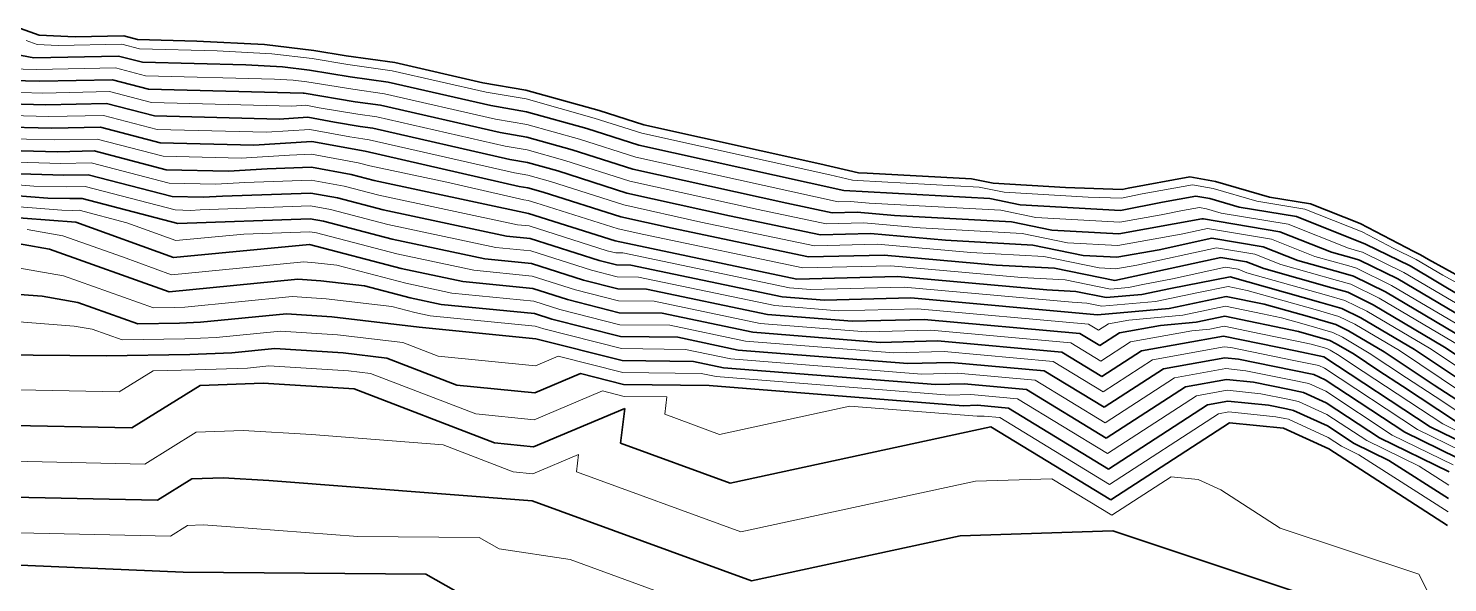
# Model space of a CAD drawing. Header units: millimetres. Extents: x -861324 to 439029, y -308065 to 694685.
# Drawn here: x -494416 to -413150, y 310023 to 341750 of the extents above; entities that cross this region are included whole.
import ezdxf

# ---------------------------------------------------------------- set-up
doc = ezdxf.new("R2010")
doc.units = ezdxf.units.MM
for name, color, linetype, lineweight in [('C-TOPO', 7, 'Continuous', 9), ('C-TOPO-MAJR', 7, 'Continuous', 35), ('C-TOPO-MINR', 7, 'Continuous', 9)]:
    doc.layers.add(name, color=color, linetype=linetype, lineweight=lineweight)

msp = doc.modelspace()

# ---------------------------------------------------------------- linework, layer by layer
at = {"layer": 'C-TOPO', "lineweight": 35}
for p, q in [((-494869, 341750), (-493792, 341362)), ((-493792, 341362), (-491742, 341262)), ((-491742, 341262), (-488953, 341319)), ((-488953, 341319), (-488164, 341114)), ((-488164, 341114), (-484765, 341026)), ((-484765, 341026), (-480898, 340830)), ((-480898, 340830), (-478069, 340485)), ((-478069, 340485), (-476223, 340178)), ((-476223, 340178), (-473434, 339789)), ((-473434, 339789), (-468391, 338638)), ((-468391, 338638), (-465925, 338219)), ((-465925, 338219), (-461727, 337043)), ((-461727, 337043), (-459174, 336231)), ((-459174, 336231), (-449092, 333996)), ((-449092, 333996), (-446892, 333490)), ((-446892, 333490), (-446395, 333463)), ((-446395, 333463), (-440404, 333135)), ((-431436, 332602), (-427907, 333256)), ((-427907, 333256), (-426449, 332991)), ((-440404, 333135), (-439165, 332881)), ((-439165, 332881), (-435039, 332642)), ((-435039, 332642), (-431794, 332531)), ((-431794, 332531), (-431436, 332602)), ((-426449, 332991), (-423351, 332097)), ((-423351, 332097), (-420999, 331705)), ((-420999, 331705), (-418164, 330581)), ((-418164, 330581), (-415087, 328970)), ((-415087, 328970), (-414704, 328782)), ((-414704, 328782), (-414247, 328512)), ((-414247, 328512), (-408175, 325181))]:
    msp.add_line(p, q, dxfattribs=at)
at = {"layer": 'C-TOPO-MAJR'}
for p, q in [((-494099, 340066), (-501756, 341532)), ((-489249, 340165), (-494099, 340066)), ((-487877, 339808), (-489249, 340165)), ((-481966, 339655), (-487877, 339808)), ((-479864, 339549), (-481966, 339655)), ((-478327, 339361), (-479864, 339549)), ((-475982, 338972), (-478327, 339361)), ((-473809, 338668), (-475982, 338972)), ((-493755, 338722), (-496910, 338807)), ((-489598, 338807), (-493755, 338722)), ((-487539, 338271), (-489598, 338807)), ((-478673, 338043), (-487539, 338271)), ((-467933, 337328), (-473809, 338668)), ((-493411, 337378), (-499721, 337549)), ((-489947, 337449), (-493411, 337378)), ((-487202, 336735), (-489947, 337449)), ((-478648, 338041), (-478673, 338043)), ((-478630, 338039), (-478648, 338041)), ((-475699, 337553), (-478630, 338039)), ((-474250, 337350), (-475699, 337553)), ((-467394, 335786), (-474250, 337350)), ((-465900, 336982), (-467933, 337328)), ((-480063, 336551), (-487202, 336735)), ((-478408, 336660), (-480063, 336551)), ((-476893, 336379), (-478408, 336660)), ((-462437, 336012), (-465900, 336982)), ((-493067, 336034), (-498115, 336171)), ((-490296, 336091), (-493067, 336034)), ((-486864, 335198), (-490296, 336091)), ((-475415, 336133), (-476893, 336379)), ((-474691, 336032), (-475415, 336133)), ((-466856, 334245), (-474691, 336032)), ((-465869, 335527), (-467394, 335786)), ((-459463, 335066), (-462437, 336012)), ((-481510, 335060), (-486864, 335198)), ((-478179, 335280), (-481510, 335060)), ((-475132, 334714), (-478179, 335280)), ((-463272, 334800), (-465869, 335527)), ((-447716, 332462), (-459463, 335066)), ((-492723, 334690), (-496509, 334793)), ((-490644, 334733), (-492723, 334690)), ((-486526, 333662), (-490644, 334733)), ((-466318, 332703), (-475132, 334714)), ((-465839, 334072), (-466856, 334245)), ((-464108, 333587), (-465839, 334072)), ((-459803, 333695), (-463272, 334800)), ((-492379, 333347), (-494903, 333415)), ((-490993, 333375), (-492379, 333347)), ((-486189, 332125), (-490993, 333375)), ((-482957, 333570), (-486526, 333662)), ((-480736, 333716), (-482957, 333570)), ((-478213, 333802), (-480736, 333716)), ((-475928, 333378), (-478213, 333802)), ((-474617, 333036), (-475928, 333378)), ((-460143, 332325), (-464108, 333587)), ((-450993, 331743), (-459803, 333695)), ((-493297, 332037), (-498107, 332405)), ((-465779, 331162), (-474617, 333036)), ((-465809, 332617), (-466318, 332703)), ((-464943, 332374), (-465809, 332617)), ((-439357, 332005), (-447716, 332462)), ((-492035, 332003), (-493297, 332037)), ((-491342, 332017), (-492035, 332003)), ((-485851, 330589), (-491342, 332017)), ((-484404, 332079), (-486189, 332125)), ((-483294, 332153), (-484404, 332079)), ((-478247, 332325), (-483294, 332153)), ((-476724, 332042), (-478247, 332325)), ((-474101, 331357), (-476724, 332042)), ((-460483, 330955), (-464943, 332374)), ((-454269, 331023), (-460143, 332325)), ((-448391, 331198), (-450993, 331743)), ((-437629, 331651), (-439357, 332005)), ((-431872, 331318), (-437629, 331651)), ((-429483, 331794), (-431872, 331318)), ((-427565, 332150), (-429483, 331794)), ((-426773, 332006), (-427565, 332150)), ((-425089, 331520), (-426773, 332006)), ((-491691, 330659), (-497703, 331119)), ((-478282, 330847), (-485851, 330589)), ((-477520, 330706), (-478282, 330847)), ((-467031, 329858), (-474101, 331357)), ((-460823, 329584), (-465779, 331162)), ((-457546, 330304), (-460483, 330955)), ((-449065, 329933), (-454269, 331023)), ((-446951, 331233), (-448391, 331198)), ((-444813, 331042), (-446951, 331233)), ((-438125, 330676), (-444813, 331042)), ((-427215, 330839), (-431983, 329982)), ((-427186, 330844), (-427215, 330839)), ((-427164, 330848), (-427186, 330844)), ((-427154, 330847), (-427164, 330848)), ((-427134, 330841), (-427154, 330847)), ((-422758, 330111), (-427134, 330841)), ((-421807, 330973), (-425089, 331520)), ((-417852, 329405), (-421807, 330973)), ((-486099, 328628), (-491691, 330659)), ((-473585, 329679), (-477520, 330706)), ((-449740, 328668), (-457546, 330304)), ((-446187, 330004), (-449065, 329933)), ((-441909, 329621), (-446187, 330004)), ((-435821, 330204), (-438125, 330676)), ((-431983, 329982), (-435821, 330204)), ((-419791, 328935), (-422758, 330111)), ((-493215, 329106), (-497299, 329833)), ((-478316, 329370), (-486099, 328628)), ((-473070, 328000), (-478316, 329370)), ((-468283, 328554), (-473585, 329679)), ((-465693, 329727), (-467031, 329858)), ((-461728, 328465), (-465693, 329727)), ((-450414, 327403), (-460823, 329584)), ((-436894, 329347), (-441909, 329621)), ((-434014, 328757), (-436894, 329347)), ((-426647, 329740), (-429667, 329082)), ((-423709, 329250), (-426647, 329740)), ((-421731, 328466), (-423709, 329250)), ((-415303, 328152), (-417852, 329405)), ((-486348, 326667), (-493215, 329106)), ((-465608, 328292), (-468283, 328554)), ((-460742, 328214), (-461728, 328465)), ((-445422, 328775), (-449740, 328668)), ((-439006, 328200), (-445422, 328775)), ((-432095, 328646), (-434014, 328757)), ((-426129, 328634), (-432206, 327310)), ((-429667, 329082), (-432095, 328646)), ((-424659, 328389), (-426129, 328634)), ((-423671, 327997), (-424659, 328389)), ((-419132, 327735), (-421731, 328466)), ((-418492, 328570), (-419791, 328935)), ((-418192, 328484), (-418492, 328570)), ((-416007, 327410), (-418192, 328484)), ((-469535, 327251), (-473070, 328000)), ((-462634, 327345), (-465608, 328292)), ((-459926, 328204), (-460742, 328214)), ((-451252, 326387), (-459926, 328204)), ((-444657, 327546), (-450414, 327403)), ((-436102, 326780), (-444657, 327546)), ((-435662, 328017), (-439006, 328200)), ((-432206, 327310), (-435662, 328017)), ((-425610, 327527), (-429016, 326859)), ((-420412, 326066), (-425610, 327527)), ((-419772, 326900), (-423671, 327997)), ((-418531, 327563), (-419132, 327735)), ((-416711, 326668), (-418531, 327563)), ((-412257, 326352), (-415303, 328152)), ((-493627, 326417), (-503475, 327163)), ((-478981, 327386), (-486348, 326667)), ((-477676, 327307), (-478981, 327386)), ((-475177, 327006), (-477676, 327307)), ((-472554, 326322), (-475177, 327006)), ((-465522, 326857), (-469535, 327251)), ((-463539, 326226), (-465522, 326857)), ((-460662, 326844), (-462634, 327345)), ((-459029, 326825), (-460662, 326844)), ((-452090, 325370), (-459029, 326825)), ((-434430, 326688), (-436102, 326780)), ((-429016, 326859), (-430651, 326516)), ((-418871, 326642), (-419772, 326900)), ((-409916, 323810), (-416007, 327410)), ((-491585, 326053), (-493627, 326417)), ((-488151, 324834), (-491585, 326053)), ((-470787, 325947), (-472554, 326322)), ((-465436, 325422), (-470787, 325947)), ((-460582, 325474), (-463539, 326226)), ((-448827, 326194), (-451252, 326387)), ((-443892, 326317), (-448827, 326194)), ((-433199, 325359), (-443892, 326317)), ((-432703, 326335), (-434430, 326688)), ((-430651, 326516), (-432703, 326335)), ((-425826, 326407), (-429096, 325722)), ((-423651, 325962), (-425826, 326407)), ((-421052, 325231), (-423651, 325962)), ((-419211, 325721), (-420412, 326066)), ((-417415, 325926), (-418871, 326642)), ((-413321, 323507), (-417415, 325926)), ((-411594, 323644), (-416711, 326668)), ((-479645, 325402), (-484557, 324923)), ((-477036, 325244), (-479645, 325402)), ((-472039, 324643), (-477036, 325244)), ((-464445, 325106), (-465436, 325422)), ((-460502, 324104), (-464445, 325106)), ((-458133, 325445), (-460582, 325474)), ((-452929, 324354), (-458133, 325445)), ((-447239, 324986), (-452090, 325370)), ((-443127, 325088), (-447239, 324986)), ((-434216, 324290), (-443127, 325088)), ((-429096, 325722), (-433199, 325359)), ((-425905, 325270), (-427540, 324927)), ((-421692, 324396), (-425905, 325270)), ((-419551, 324800), (-421052, 325231)), ((-418119, 325184), (-419211, 325721)), ((-415049, 323369), (-418119, 325184)), ((-485757, 324878), (-488151, 324834)), ((-484557, 324923), (-485757, 324878)), ((-465350, 323986), (-472039, 324643)), ((-445652, 323777), (-452929, 324354)), ((-433073, 323592), (-434216, 324290)), ((-431939, 324327), (-433073, 323592)), ((-429592, 324746), (-431939, 324327)), ((-427540, 324927), (-429592, 324746)), ((-419891, 323879), (-421692, 324396)), ((-418822, 324442), (-419551, 324800)), ((-416776, 323232), (-418822, 324442)), ((-460421, 322734), (-465350, 323986)), ((-457236, 324065), (-460502, 324104)), ((-453767, 323338), (-457236, 324065)), ((-442362, 323859), (-445652, 323777)), ((-435233, 323220), (-442362, 323859)), ((-425985, 324133), (-430679, 323296)), ((-421865, 323288), (-425985, 324133)), ((-419526, 323700), (-419891, 323879)), ((-418503, 323095), (-419526, 323700)), ((-410480, 321612), (-413321, 323507)), ((-489955, 323001), (-504361, 323157)), ((-485166, 323090), (-489955, 323001)), ((-482766, 323179), (-485166, 323090)), ((-480310, 323418), (-482766, 323179)), ((-476397, 323181), (-480310, 323418)), ((-473898, 322880), (-476397, 323181)), ((-469882, 321333), (-473898, 322880)), ((-456340, 322685), (-460421, 322734)), ((-454605, 322322), (-456340, 322685)), ((-444065, 322568), (-453767, 323338)), ((-441597, 322630), (-444065, 322568)), ((-436251, 322151), (-441597, 322630)), ((-432946, 321826), (-435233, 323220)), ((-430679, 323296), (-432946, 321826)), ((-425899, 322892), (-429419, 322264)), ((-425128, 322814), (-425899, 322892)), ((-422037, 322181), (-425128, 322814)), ((-420230, 322957), (-421865, 323288)), ((-414149, 318949), (-420230, 322957)), ((-417080, 322146), (-418503, 323095)), ((-413929, 321334), (-416776, 323232)), ((-410778, 320522), (-415049, 323369)), ((-462806, 321990), (-465424, 320895)), ((-460341, 321364), (-462806, 321990)), ((-442477, 321360), (-454605, 322322)), ((-432820, 320059), (-436251, 322151)), ((-429419, 322264), (-432820, 320059)), ((-420812, 321933), (-422037, 322181)), ((-420163, 321637), (-420812, 321933)), ((-415736, 321271), (-417080, 322146)), ((-484576, 321301), (-488485, 318874)), ((-480974, 321435), (-484576, 321301)), ((-475757, 321118), (-480974, 321435)), ((-467726, 318023), (-475757, 321118)), ((-465424, 320895), (-469882, 321333)), ((-455443, 321305), (-460341, 321364)), ((-440890, 320151), (-455443, 321305)), ((-440832, 321401), (-442477, 321360)), ((-437268, 321081), (-440832, 321401)), ((-432694, 318292), (-437268, 321081)), ((-428159, 321233), (-432694, 318292)), ((-425812, 321651), (-428159, 321233)), ((-424270, 321495), (-425812, 321651)), ((-422210, 321073), (-424270, 321495)), ((-421393, 320908), (-422210, 321073)), ((-415602, 318630), (-420163, 321637)), ((-412696, 319267), (-415736, 321271)), ((-411242, 319585), (-413929, 321334)), ((-426899, 320201), (-432568, 316526)), ((-425726, 320410), (-426899, 320201)), ((-423413, 320176), (-425726, 320410)), ((-420096, 320317), (-421393, 320908)), ((-417055, 318312), (-420096, 320317)), ((-460261, 319994), (-465497, 317804)), ((-460506, 318009), (-460261, 319994)), ((-440067, 320172), (-440890, 320151)), ((-438285, 320012), (-440067, 320172)), ((-432568, 316526), (-438285, 320012)), ((-422383, 319965), (-423413, 320176)), ((-421974, 319883), (-422383, 319965)), ((-420028, 318996), (-421974, 319883)), ((-488485, 318874), (-498044, 319072)), ((-439302, 318943), (-454226, 315717)), ((-432441, 314759), (-439302, 318943)), ((-425639, 319169), (-432441, 314759)), ((-422556, 318858), (-425639, 319169)), ((-419961, 317676), (-422556, 318858)), ((-418508, 317994), (-420028, 318996)), ((-412605, 317168), (-415602, 318630)), ((-412151, 317974), (-414149, 318949)), ((-465497, 317804), (-467726, 318023)), ((-454226, 315717), (-460506, 318009)), ((-416510, 317019), (-418508, 317994)), ((-413059, 316363), (-417055, 318312)), ((-413150, 313300), (-419961, 317676)), ((-413104, 314831), (-416510, 317019)), ((-485061, 315960), (-487016, 314746)), ((-483260, 316027), (-485061, 315960)), ((-480652, 315868), (-483260, 316027)), ((-465570, 314713), (-480652, 315868)), ((-487016, 314746), (-506133, 315144)), ((-453008, 310129), (-465570, 314713)), ((-432315, 312992), (-441070, 312709)), ((-416451, 307711), (-432315, 312992)), ((-441070, 312709), (-453008, 310129)), ((-485546, 310619), (-504590, 311433)), ((-471656, 310504), (-485546, 310619)), ((-469364, 309201), (-471656, 310504))]:
    msp.add_line(p, q, dxfattribs=at)
at = {"layer": 'C-TOPO-MINR'}
for p, q in [((-493919, 340828), (-494552, 341056)), ((-492712, 340769), (-493919, 340828)), ((-489075, 340844), (-492712, 340769)), ((-488045, 340576), (-489075, 340844)), ((-483612, 340462), (-488045, 340576)), ((-480472, 340302), (-483612, 340462)), ((-478175, 340022), (-480472, 340302)), ((-476124, 339681), (-478175, 340022)), ((-493927, 339394), (-495505, 339436)), ((-489424, 339486), (-493927, 339394)), ((-487708, 339040), (-489424, 339486)), ((-480319, 338849), (-487708, 339040)), ((-473588, 339328), (-476124, 339681)), ((-468202, 338099), (-473588, 339328)), ((-493583, 338050), (-498316, 338178)), ((-489772, 338128), (-493583, 338050)), ((-487370, 337503), (-489772, 338128)), ((-479256, 338795), (-480319, 338849)), ((-478478, 338700), (-479256, 338795)), ((-475840, 338262), (-478478, 338700)), ((-474029, 338009), (-475840, 338262)), ((-465915, 337709), (-468202, 338099)), ((-479340, 337296), (-487370, 337503)), ((-478522, 337350), (-479340, 337296)), ((-477774, 337211), (-478522, 337350)), ((-467664, 336557), (-474029, 338009)), ((-462019, 336619), (-465915, 337709)), ((-493239, 336706), (-498918, 336860)), ((-490121, 336770), (-493239, 336706)), ((-487033, 335967), (-490121, 336770)), ((-475557, 336843), (-477774, 337211)), ((-474470, 336691), (-475557, 336843)), ((-467125, 335016), (-474470, 336691)), ((-465884, 336254), (-467664, 336557)), ((-459293, 335751), (-462019, 336619)), ((-480787, 335805), (-487033, 335967)), ((-478293, 335970), (-480787, 335805)), ((-476013, 335546), (-478293, 335970)), ((-462855, 335406), (-465884, 336254)), ((-448526, 333365), (-459293, 335751)), ((-492895, 335362), (-497312, 335482)), ((-490470, 335412), (-492895, 335362)), ((-486695, 334430), (-490470, 335412)), ((-475274, 335424), (-476013, 335546)), ((-474912, 335373), (-475274, 335424)), ((-466587, 333474), (-474912, 335373)), ((-465854, 334799), (-467125, 335016)), ((-459633, 334381), (-462855, 335406)), ((-492551, 334019), (-495706, 334104)), ((-490819, 334054), (-492551, 334019)), ((-486358, 332894), (-490819, 334054)), ((-482234, 334315), (-486695, 334430)), ((-479458, 334498), (-482234, 334315)), ((-478196, 334541), (-479458, 334498)), ((-475530, 334046), (-478196, 334541)), ((-474874, 333875), (-475530, 334046)), ((-463690, 334193), (-465854, 334799)), ((-459973, 333010), (-463690, 334193)), ((-449355, 332103), (-459633, 334381)), ((-470456, 332938), (-474874, 333875)), ((-465824, 333344), (-466587, 333474)), ((-464526, 332981), (-465824, 333344)), ((-447232, 333067), (-448526, 333365)), ((-494100, 332726), (-498309, 333048)), ((-492207, 332675), (-494100, 332726)), ((-491167, 332696), (-492207, 332675)), ((-486020, 331357), (-491167, 332696)), ((-483681, 332825), (-486358, 332894)), ((-482015, 332934), (-483681, 332825)), ((-478230, 333064), (-482015, 332934)), ((-476326, 332710), (-478230, 333064)), ((-474359, 332196), (-476326, 332710)), ((-466048, 331932), (-470456, 332938)), ((-460313, 331640), (-464526, 332981)), ((-452631, 331383), (-459973, 333010)), ((-446939, 333051), (-447232, 333067)), ((-439973, 332669), (-446939, 333051)), ((-438533, 332375), (-439973, 332669)), ((-427766, 332801), (-430632, 332270)), ((-426582, 332585), (-427766, 332801)), ((-424067, 331859), (-426582, 332585)), ((-492494, 331348), (-497905, 331762)), ((-478265, 331586), (-484572, 331371)), ((-477122, 331374), (-478265, 331586)), ((-466405, 330510), (-474359, 332196)), ((-465794, 331889), (-466048, 331932)), ((-465361, 331768), (-465794, 331889)), ((-460653, 330269), (-465361, 331768)), ((-455908, 330663), (-460313, 331640)), ((-448054, 331830), (-449355, 332103)), ((-447334, 331848), (-448054, 331830)), ((-446265, 331752), (-447334, 331848)), ((-438741, 331340), (-446265, 331752)), ((-433735, 332097), (-438533, 332375)), ((-431826, 332031), (-433735, 332097)), ((-430632, 332270), (-431826, 332031)), ((-421332, 331403), (-424067, 331859)), ((-491863, 331331), (-492494, 331348)), ((-491516, 331338), (-491863, 331331)), ((-488771, 330624), (-491516, 331338)), ((-485128, 331334), (-486020, 331357)), ((-484572, 331371), (-485128, 331334)), ((-473843, 330518), (-477122, 331374)), ((-448728, 330565), (-452631, 331383)), ((-436725, 330928), (-438741, 331340)), ((-431928, 330650), (-436725, 330928)), ((-429543, 331078), (-431928, 330650)), ((-428335, 331319), (-429543, 331078)), ((-427365, 331499), (-428335, 331319)), ((-426964, 331426), (-427365, 331499)), ((-426112, 331180), (-426964, 331426)), ((-422282, 330542), (-426112, 331180)), ((-418036, 330097), (-421332, 331403)), ((-492453, 329883), (-494495, 330246)), ((-485975, 329608), (-488771, 330624)), ((-482084, 329979), (-485975, 329608)), ((-478299, 330108), (-482084, 329979)), ((-477918, 330038), (-478299, 330108)), ((-473328, 328839), (-477918, 330038)), ((-467657, 329206), (-473843, 330518)), ((-465736, 330444), (-466405, 330510)), ((-461275, 329024), (-465736, 330444)), ((-459184, 329944), (-460653, 330269)), ((-450077, 328035), (-459184, 329944)), ((-449402, 329300), (-455908, 330663)), ((-446569, 330619), (-448728, 330565)), ((-443361, 330331), (-446569, 330619)), ((-437509, 330011), (-443361, 330331)), ((-434918, 329481), (-437509, 330011)), ((-428398, 329968), (-432039, 329314)), ((-426906, 330293), (-428398, 329968)), ((-423233, 329681), (-426906, 330293)), ((-418822, 329170), (-422282, 330542)), ((-416225, 329149), (-418036, 330097)), ((-489019, 328663), (-492453, 329883)), ((-465650, 329009), (-467657, 329206)), ((-445804, 329390), (-449402, 329300)), ((-440458, 328911), (-445804, 329390)), ((-432039, 329314), (-434918, 329481)), ((-426388, 329187), (-430937, 328196)), ((-424184, 328819), (-426388, 329187)), ((-420761, 328701), (-423233, 329681)), ((-418172, 328987), (-418822, 329170)), ((-414951, 328523), (-416225, 329149)), ((-486224, 327647), (-489019, 328663)), ((-478648, 328378), (-482332, 328018)), ((-477996, 328338), (-478648, 328378)), ((-476747, 328188), (-477996, 328338)), ((-468909, 327902), (-473328, 328839)), ((-462181, 327905), (-465650, 329009)), ((-460782, 328899), (-461275, 329024)), ((-460374, 328894), (-460782, 328899)), ((-450833, 326895), (-460374, 328894)), ((-436278, 328682), (-440458, 328911)), ((-433110, 328034), (-436278, 328682)), ((-422701, 328231), (-424184, 328819)), ((-418812, 328153), (-420761, 328701)), ((-418022, 328944), (-418172, 328987)), ((-415655, 327781), (-418022, 328944)), ((-413428, 327623), (-414951, 328523)), ((-492400, 327580), (-495463, 328125)), ((-487250, 325750), (-492400, 327580)), ((-482332, 328018), (-486224, 327647)), ((-472812, 327161), (-476747, 328188)), ((-465565, 327574), (-468909, 327902)), ((-463087, 326785), (-465565, 327574)), ((-460702, 327529), (-462181, 327905)), ((-459478, 327514), (-460702, 327529)), ((-451671, 325879), (-459478, 327514)), ((-445039, 328161), (-450077, 328035)), ((-437554, 327490), (-445039, 328161)), ((-432151, 327978), (-433110, 328034)), ((-430937, 328196), (-432151, 327978)), ((-425869, 328080), (-428908, 327419)), ((-425135, 327958), (-425869, 328080)), ((-424640, 327762), (-425135, 327958)), ((-420092, 326483), (-424640, 327762)), ((-419452, 327318), (-422701, 328231)), ((-418362, 328023), (-418812, 328153)), ((-416359, 327039), (-418362, 328023)), ((-411086, 325081), (-415655, 327781)), ((-408497, 324917), (-413428, 327623)), ((-470161, 326599), (-472812, 327161)), ((-460622, 326159), (-463087, 326785)), ((-449620, 326799), (-450833, 326895)), ((-444274, 326932), (-449620, 326799)), ((-434651, 326069), (-444274, 326932)), ((-435046, 327353), (-437554, 327490)), ((-432455, 326823), (-435046, 327353)), ((-431429, 326913), (-432455, 326823)), ((-430611, 327085), (-431429, 326913)), ((-428908, 327419), (-430611, 327085)), ((-425718, 326967), (-427421, 326633)), ((-424631, 326744), (-425718, 326967)), ((-420732, 325648), (-424631, 326744)), ((-418701, 327102), (-419452, 327318)), ((-417063, 326297), (-418701, 327102)), ((-410730, 323713), (-416359, 327039)), ((-479313, 326394), (-485452, 325795)), ((-477356, 326275), (-479313, 326394)), ((-473608, 325825), (-477356, 326275)), ((-465479, 326139), (-470161, 326599)), ((-463992, 325666), (-465479, 326139)), ((-458581, 326135), (-460622, 326159)), ((-452509, 324862), (-458581, 326135)), ((-448033, 325590), (-451671, 325879)), ((-433815, 326024), (-434651, 326069)), ((-432951, 325847), (-433815, 326024)), ((-429873, 326119), (-432951, 325847)), ((-427421, 326633), (-429873, 326119)), ((-419041, 326181), (-420092, 326483)), ((-417767, 325555), (-419041, 326181)), ((-412458, 323575), (-417063, 326297)), ((-491791, 324709), (-496715, 325082)), ((-486052, 325773), (-487250, 325750)), ((-485452, 325795), (-486052, 325773)), ((-472297, 325482), (-473608, 325825)), ((-471413, 325295), (-472297, 325482)), ((-465393, 324704), (-471413, 325295)), ((-460542, 324789), (-463992, 325666)), ((-443509, 325702), (-448033, 325590)), ((-433707, 324824), (-443509, 325702)), ((-428318, 325325), (-431395, 325053)), ((-425866, 325839), (-428318, 325325)), ((-423759, 325402), (-425866, 325839)), ((-422671, 325179), (-423759, 325402)), ((-421372, 324814), (-422671, 325179)), ((-419381, 325260), (-420732, 325648)), ((-418470, 324813), (-419381, 325260)), ((-414185, 323438), (-417767, 325555)), ((-490770, 324527), (-491791, 324709)), ((-489053, 323917), (-490770, 324527)), ((-479977, 324410), (-483661, 324051)), ((-476716, 324212), (-479977, 324410)), ((-464898, 324546), (-465393, 324704)), ((-460461, 323419), (-464898, 324546)), ((-457684, 324755), (-460542, 324789)), ((-453348, 323846), (-457684, 324755)), ((-446446, 324381), (-452509, 324862)), ((-442744, 324473), (-446446, 324381)), ((-434725, 323755), (-442744, 324473)), ((-433136, 324476), (-433707, 324824)), ((-432569, 324843), (-433136, 324476)), ((-431395, 325053), (-432569, 324843)), ((-427788, 324440), (-431309, 323812)), ((-426763, 324530), (-427788, 324440)), ((-425945, 324702), (-426763, 324530)), ((-423838, 324265), (-425945, 324702)), ((-421778, 323842), (-423838, 324265)), ((-419721, 324339), (-421372, 324814)), ((-419174, 324071), (-419721, 324339)), ((-415912, 323301), (-418470, 324813)), ((-485462, 323984), (-489053, 323917)), ((-483661, 324051), (-485462, 323984)), ((-472968, 323762), (-476716, 324212)), ((-470961, 322988), (-472968, 323762)), ((-444858, 323173), (-453348, 323846)), ((-433009, 322709), (-434725, 323755)), ((-431309, 323812), (-433009, 322709)), ((-425942, 323513), (-430049, 322780)), ((-425556, 323474), (-425942, 323513)), ((-421951, 322735), (-425556, 323474)), ((-420961, 323677), (-421778, 323842)), ((-420061, 323418), (-420961, 323677)), ((-417639, 323163), (-419174, 324071)), ((-465387, 322441), (-470961, 322988)), ((-464078, 322988), (-465387, 322441)), ((-460381, 322049), (-464078, 322988)), ((-456788, 323375), (-460461, 323419)), ((-454186, 322830), (-456788, 323375)), ((-443271, 321964), (-454186, 322830)), ((-441980, 323244), (-444858, 323173)), ((-435742, 322686), (-441980, 323244)), ((-432883, 320942), (-435742, 322686)), ((-430049, 322780), (-432883, 320942)), ((-420521, 322445), (-421951, 322735)), ((-419878, 323328), (-420061, 323418)), ((-419367, 323026), (-419878, 323328)), ((-418655, 322552), (-419367, 323026)), ((-415504, 321740), (-417639, 323163)), ((-412354, 320928), (-415912, 323301)), ((-410629, 321067), (-414185, 323438)), ((-487265, 322151), (-489220, 320937)), ((-484871, 322196), (-487265, 322151)), ((-481870, 322307), (-484871, 322196)), ((-480642, 322427), (-481870, 322307)), ((-476077, 322149), (-480642, 322427)), ((-474827, 321999), (-476077, 322149)), ((-468804, 319678), (-474827, 321999)), ((-455891, 321995), (-460381, 322049)), ((-455024, 321814), (-455891, 321995)), ((-441215, 322015), (-443271, 321964)), ((-436759, 321616), (-441215, 322015)), ((-425855, 322272), (-428789, 321748)), ((-424699, 322155), (-425855, 322272)), ((-422124, 321627), (-424699, 322155)), ((-420197, 322297), (-420521, 322445)), ((-414875, 318789), (-420197, 322297)), ((-417983, 322114), (-418655, 322552)), ((-413422, 319108), (-417983, 322114)), ((-493999, 321037), (-504804, 321153)), ((-489220, 320937), (-493999, 321037)), ((-441683, 320756), (-455024, 321814)), ((-432757, 319176), (-436759, 321616)), ((-428789, 321748), (-432757, 319176)), ((-425769, 321031), (-427529, 320717)), ((-423842, 320836), (-425769, 321031)), ((-421102, 321420), (-422124, 321627)), ((-420129, 320977), (-421102, 321420)), ((-413489, 320428), (-415504, 321740)), ((-461533, 320992), (-465460, 319350)), ((-460301, 320679), (-461533, 320992)), ((-457852, 320650), (-460301, 320679)), ((-457975, 319657), (-457852, 320650)), ((-440450, 320786), (-441683, 320756)), ((-437776, 320547), (-440450, 320786)), ((-432631, 317409), (-437776, 320547)), ((-427529, 320717), (-432631, 317409)), ((-422296, 320519), (-423842, 320836)), ((-421684, 320395), (-422296, 320519)), ((-420062, 319656), (-421684, 320395)), ((-416328, 318471), (-420129, 320977)), ((-411969, 319426), (-413489, 320428)), ((-465460, 319350), (-468804, 319678)), ((-454834, 318511), (-457975, 319657)), ((-447373, 320124), (-454834, 318511)), ((-440096, 319547), (-447373, 320124)), ((-439685, 319557), (-440096, 319547)), ((-438794, 319477), (-439685, 319557)), ((-432504, 315642), (-438794, 319477)), ((-426269, 319685), (-432504, 315642)), ((-425682, 319790), (-426269, 319685)), ((-422984, 319517), (-425682, 319790)), ((-422469, 319412), (-422984, 319517)), ((-422265, 319370), (-422469, 319412)), ((-417781, 318153), (-420062, 319656)), ((-484818, 318631), (-487751, 316810)), ((-482117, 318731), (-484818, 318631)), ((-478204, 318493), (-482117, 318731)), ((-419995, 318336), (-422265, 319370)), ((-412378, 317571), (-414875, 318789)), ((-411923, 318377), (-413422, 319108)), ((-470663, 317915), (-478204, 318493)), ((-466648, 316368), (-470663, 317915)), ((-419234, 317835), (-419995, 318336)), ((-418235, 317347), (-419234, 317835)), ((-414784, 316691), (-417781, 318153)), ((-412832, 316765), (-416328, 318471)), ((-487751, 316810), (-502088, 317108)), ((-462915, 317353), (-465533, 316258)), ((-463038, 316361), (-462915, 317353)), ((-413127, 314066), (-418235, 317347)), ((-465533, 316258), (-466648, 316368)), ((-453617, 312923), (-463038, 316361)), ((-413081, 315597), (-414784, 316691)), ((-440186, 315826), (-453617, 312923)), ((-435809, 315967), (-440186, 315826)), ((-432378, 313876), (-435809, 315967)), ((-428977, 316081), (-432378, 313876)), ((-427435, 315925), (-428977, 316081)), ((-426138, 315334), (-427435, 315925)), ((-422733, 313146), (-426138, 315334)), ((-486281, 312683), (-495840, 312882)), ((-485304, 313290), (-486281, 312683)), ((-484403, 313323), (-485304, 313290)), ((-483099, 313244), (-484403, 313323)), ((-475558, 312666), (-483099, 313244)), ((-414801, 310505), (-422733, 313146)), ((-468613, 312609), (-475558, 312666)), ((-467467, 311957), (-468613, 312609)), ((-463391, 311346), (-467467, 311957)), ((-452400, 307335), (-463391, 311346)), ((-410923, 302811), (-414801, 310505))]:
    msp.add_line(p, q, dxfattribs=at)

doc.saveas('drawing.dxf')
